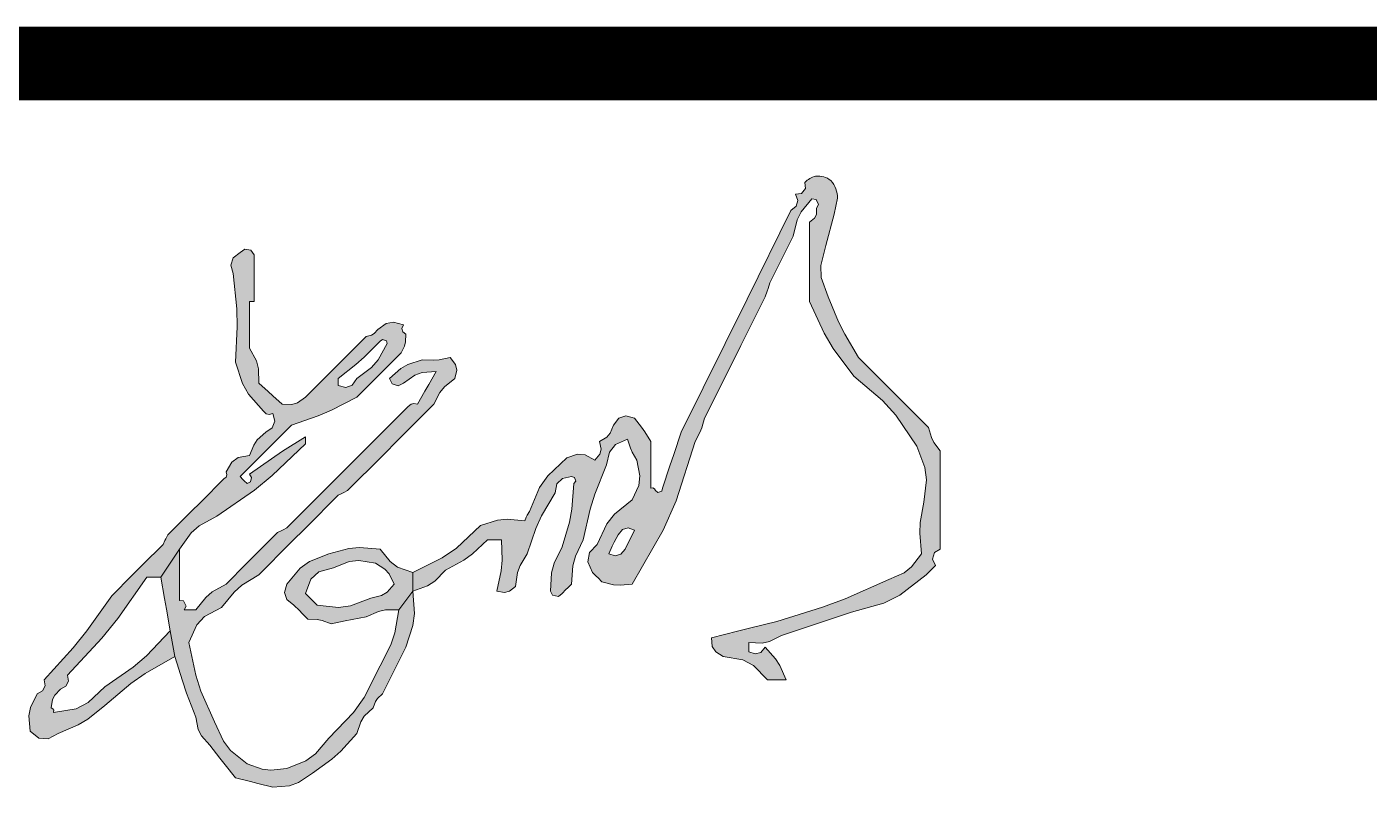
# Model space of a CAD drawing. Extents: x -149393 to 1177518, y -366685 to 296590.
# Drawn here: x 1131646 to 1134117, y 219433 to 220832 of the extents above; entities that cross this region are included whole.
import ezdxf

# ---------------------------------------------------------------- set-up
doc = ezdxf.new("R2010")
doc.units = 0
doc.header["$LTSCALE"] = 1000
doc.header["$MEASUREMENT"] = 0
doc.layers.get('0').update_dxf_attribs({"linetype": 'CONTINUOUS'})
doc.layers.add('000000000框', color=7, linetype='CONTINUOUS', lineweight=18)
doc.layers.add('PUB_TITLE', color=253, linetype='CONTINUOUS')

# ---------------------------------------------------------------- blocks, each defined once
blk = doc.blocks.new('sdfg567')
at = {"layer": '000000000框', "ltscale": 5}
h = blk.add_hatch(color=256, dxfattribs=at)
h.paths.add_polyline_path([(692082.52, -46181.12), (692082.9, -46179.17), (692084.07, -46178), (692086.02, -46177.61), (692086.63, -46177.77), (692086.91, -46178.62), (692086.52, -46179.12), (692086.08, -46184.59), (692085.57, -46187.35), (692084.02, -46192.62), (692082.3, -46196.16), (692081.76, -46198.2), (692081.52, -46202.12), (692081.97, -46203.03), (692083.24, -46203.29), (692084.02, -46202.62), (692084.82, -46201.82), (692085.22, -46201.42), (692086.02, -46200.62), (692086.32, -46196.7), (692086.85, -46194.68), (692088.52, -46191.12), (692090.02, -46184.58), (692091.04, -46181.34), (692093.52, -46175.11), (692094.13, -46172.34), (692095.42, -46170.76), (692098.02, -46169.61), (692098.63, -46171.49), (692099.04, -46172.41), (692100.02, -46174.11), (692100.65, -46177.48), (692100.41, -46179.49), (692099.02, -46182.62), (692095.25, -46185.65), (692093.59, -46187.74), (692091.52, -46192.12), (692089.85, -46193.89), (692089.51, -46195.9), (692090.52, -46198.12), (692091.32, -46198.92), (692091.72, -46199.32), (692092.52, -46200.12), (692095.04, -46200.79), (692096.43, -46200.89), (692099.02, -46200.62), (692105.67, -46189.05), (692108.43, -46182.81), (692112.52, -46170.11), (692113.5, -46168.19), (692113.91, -46167.18), (692114.52, -46165.11), (692119.72, -46154.71), (692122.33, -46149.51), (692127.53, -46139.1), (692127.93, -46137.9), (692128.13, -46137.3), (692128.53, -46136.1), (692130.53, -46132.1), (692131.53, -46130.1), (692133.53, -46126.1), (692134.38, -46122.62), (692135.26, -46120.86), (692137.53, -46118.1), (692138.41, -46118.28), (692138.91, -46119.29), (692138.53, -46120.1), (692138.49, -46121.44), (692138.08, -46122.26), (692137.03, -46123.1), (692137.03, -46129.9), (692137.03, -46133.3), (692137.03, -46140.11), (692140.14, -46146.87), (692142.09, -46150.14), (692146.53, -46156.11), (692152.69, -46161.33), (692155.49, -46164.44), (692160.04, -46171.11), (692161.76, -46175.63), (692162.09, -46178.31), (692161.54, -46183.12), (692160.74, -46187.45), (692160.64, -46189.73), (692161.04, -46194.12), (692158.88, -46196.96), (692157.3, -46198.2), (692154.03, -46199.62), (692144.65, -46203.77), (692139.82, -46205.58), (692130.03, -46208.62), (692124.42, -46209.99), (692121.62, -46210.69), (692116.02, -46212.12), (692116.19, -46214), (692116.91, -46215.15), (692118.52, -46216.12), (692122.75, -46216.88), (692125.01, -46218.07), (692128.03, -46221.13), (692129.63, -46221.13), (692130.43, -46221.13), (692132.03, -46221.13), (692130.67, -46218.09), (692129.73, -46216.62), (692127.53, -46214.12), (692126.61, -46215.26), (692125.4, -46215.61), (692124.03, -46215.12), (692124.03, -46214.32), (692124.03, -46213.92), (692124.03, -46213.12), (692126.89, -46213.26), (692128.47, -46212.92), (692131.03, -46211.62), (692137.05, -46209.68), (692140.05, -46208.68), (692146.03, -46206.62), (692152.93, -46204.71), (692156.37, -46202.99), (692162.04, -46198.62), (692162.84, -46197.82), (692163.24, -46197.42), (692164.04, -46196.62), (692163.36, -46195.33), (692163.78, -46193.85), (692165.04, -46193.12), (692165.04, -46184.72), (692165.04, -46180.52), (692165.04, -46172.11), (692163.69, -46170.32), (692163.16, -46169.26), (692162.54, -46167.11), (692156.53, -46161.11), (692153.53, -46158.11), (692147.53, -46152.11), (692144.56, -46147.11), (692143.25, -46144.48), (692141.03, -46139.1), (692139.54, -46134.96), (692139.43, -46132.37), (692140.53, -46128.1), (692142.33, -46121.39), (692143.03, -46117.97, 0.178195), (692141.6, -46114.19, 0.204564), (692138.32, -46113.26, 0.155974), (692136.03, -46114.6), (692136.18, -46115.87), (692135.3, -46116.97), (692134.03, -46117.1), (692134.51, -46118.47), (692134.16, -46119.69), (692133.03, -46120.6), (692123.64, -46139.61), (692118.94, -46149.11), (692109.52, -46168.11), (692107.92, -46172.91), (692107.12, -46175.31), (692105.52, -46180.12), (692105.37, -46180.73), (692104.51, -46181.01), (692104.02, -46180.62), (692103.8, -46180.22), (692103.46, -46180.05), (692103.02, -46180.12), (692103.02, -46176.11), (692103.02, -46174.11), (692103.02, -46170.11), (692101.74, -46168.03), (692101.04, -46167.03), (692099.52, -46165.11), (692097.69, -46164.59), (692096.17, -46165.1), (692095.02, -46166.61), (692094.33, -46168.32), (692093.6, -46169.17), (692092.02, -46170.11), (692092.34, -46171.73), (692092.06, -46172.83), (692091.02, -46174.11), (692088.92, -46172.94), (692087.28, -46172.8), (692085.02, -46173.61), (692080.93, -46177.45), (692079.19, -46179.95), (692077.01, -46185.12), (692076.5, -46185.85), (692076.29, -46186.27), (692076.01, -46187.12), (692072.21, -46186.71), (692070.14, -46186.93), (692066.51, -46188.12), (692061.36, -46192.93), (692058.33, -46195.02), (692052.01, -46198.12), (692052.01, -46202.12), (692055.16, -46201.04), (692056.72, -46200.04), (692059.01, -46197.62), (692062.93, -46195.52), (692064.79, -46194.18), (692068.01, -46191.12), (692069.21, -46191.12), (692069.81, -46191.12), (692071.01, -46191.12), (692071.15, -46195.54), (692070.94, -46197.8), (692070.01, -46202.12), (692071.63, -46202.44), (692072.73, -46202.16), (692074.01, -46201.12), (692074.46, -46198.18), (692074.99, -46196.68), (692076.51, -46194.12), (692078.36, -46188.7), (692079.59, -46186.04)])
h.paths.add_polyline_path([(692095.15, -46191.68), (692096.02, -46190.12), (692096.92, -46188.97), (692098.15, -46188.62), (692099.52, -46189.12), (692098.72, -46190.72), (692098.32, -46191.52), (692097.52, -46193.12), (692096.61, -46194.25), (692095.39, -46194.6), (692094.02, -46194.12), (692094.75, -46192.49)], flags=16)
h = blk.add_hatch(color=256, dxfattribs=at)
h.paths.add_polyline_path([(692018.5, -46152.83), (692017, -46150.11), (692017, -46146.11), (692017, -46144.11), (692017, -46140.11), (692017.4, -46140.11), (692017.6, -46140.11), (692018, -46140.11), (692018, -46136.1), (692018, -46134.1), (692018, -46130.1), (692017.29, -46129.12), (692015.99, -46128.9), (692015, -46129.6), (692013.49, -46130.76), (692012.98, -46132.28), (692013.5, -46134.1), (692014.28, -46141.67), (692014.38, -46145.51), (692014, -46153.11), (692015.54, -46157.7), (692016.83, -46159.96), (692020, -46163.61), (692020.62, -46164.16), (692021.2, -46164.3), (692022, -46164.11), (692022.42, -46165.77), (692021.9, -46167.14), (692020.5, -46168.11), (692018.69, -46169.75), (692017.91, -46170.85), (692017, -46173.11), (692014.59, -46173.53), (692013.21, -46174.49), (692012, -46176.61), (692012.17, -46177.22), (692012, -46177.73), (692011.5, -46178.11), (692006.7, -46182.92), (692004.3, -46185.32), (691999.49, -46190.12), (691999.09, -46190.92), (691998.89, -46191.32), (691998.49, -46192.12), (691994.09, -46196.52), (691991.89, -46198.72), (691987.49, -46203.12), (691982.14, -46210.67), (691979.22, -46214.29), (691972.99, -46221.13), (691973.22, -46222.45), (691972.68, -46223.52), (691971.49, -46224.13), (691970.05, -46227.05), (691969.71, -46228.88), (691969.99, -46232.13), (691971.88, -46233.62), (691973.87, -46233.78), (691975.99, -46232.63), (691980.27, -46230.78), (691982.35, -46229.54), (691985.99, -46226.63), (691991.6, -46221.91), (691994.65, -46219.78), (692000.99, -46216.12), (691999.99, -46210.62), (691994.93, -46215.99), (691992.07, -46218.44), (691985.99, -46222.63), (691982.44, -46226.03), (691979.84, -46227.33), (691974.99, -46228.13), (691975.05, -46227.68), (691974.88, -46227.34), (691974.49, -46227.13), (691974.83, -46225.37), (691975.29, -46224.45), (691976.49, -46223.13), (691977.68, -46222.52), (691978.22, -46221.45), (691977.99, -46220.13), (691985.39, -46212.25), (691988.83, -46208), (691994.99, -46199.12), (691996.19, -46199.12), (691996.79, -46199.12), (691997.99, -46199.12), (692001.99, -46193.12), (692004.49, -46189.67), (692006.25, -46188.13), (692010, -46186.12), (692018.05, -46180.51), (692021.89, -46177.37), (692029, -46170.61), (692029, -46170.01), (692029, -46169.71), (692029, -46169.11), (692024.1, -46172.16), (692021.7, -46173.77), (692017, -46177.11), (692017.43, -46177.82), (692017.21, -46178.7), (692016.5, -46179.12), (692015.9, -46178.51), (692015.6, -46178.21), (692015, -46177.61), (692019.4, -46173.21), (692021.6, -46171.01), (692026, -46166.61), (692031.76, -46164.62), (692034.59, -46163.41), (692040, -46160.61), (692043.81, -46156.81), (692045.71, -46154.91), (692049.51, -46151.11), (692050.25, -46149.64), (692050.47, -46148.76), (692050.51, -46147.11), (692049.87, -46146.58), (692049.69, -46145.87), (692050.01, -46145.11), (692047.86, -46144.5), (692046.31, -46144.78), (692044.51, -46146.11), (692043.73, -46146.98), (692043.14, -46147.33), (692042.01, -46147.61), (692036.8, -46152.81), (692034.2, -46155.41), (692029, -46160.61), (692027.29, -46161.81), (692026.09, -46162.17), (692024, -46162.11), (692022.01, -46160.3), (692021.01, -46159.4), (692019, -46157.61), (692018.94, -46154.5)])
h.paths.add_polyline_path([(692036, -46156.61), (692039.79, -46153.63), (692041.61, -46152.02), (692045.01, -46148.61), (692045.5, -46148.21), (692046.35, -46148.49), (692046.51, -46149.11), (692044.59, -46152.59), (692043.18, -46154.22), (692040, -46156.61), (692039.03, -46158.01), (692037.66, -46158.53), (692036, -46158.11), (692036, -46157.51), (692036, -46157.21)], flags=16)
blk.add_hatch(color=256, dxfattribs=at).paths.add_polyline_path([(692005.71, -46209.4), (692007.4, -46207.59), (692011, -46205.62), (692013.7, -46202.34), (692015.39, -46200.86), (692019, -46198.62), (692025.8, -46191.82), (692029.2, -46188.42), (692036, -46181.62), (692036.8, -46181.22), (692037.2, -46181.02), (692038, -46180.62), (692045.41, -46173.21), (692049.11, -46169.51), (692056.51, -46162.11), (692057.81, -46159.58), (692058.79, -46158.39), (692061.01, -46156.61), (692061.41, -46154.81), (692061.13, -46153.57), (692060.01, -46152.11), (692057.64, -46152.56), (692056.42, -46152.66), (692054.01, -46152.61), (692050.94, -46153.59), (692049.41, -46154.46), (692047.01, -46156.61), (692047.56, -46157.74), (692048.88, -46158.18), (692050.01, -46157.61), (692052.44, -46155.9), (692054.04, -46155.32), (692057.01, -46155.11), (692055.41, -46157.91), (692054.61, -46159.31), (692053.01, -46162.11), (692052.21, -46161.92), (692051.63, -46162.07), (692051.01, -46162.61), (692040.6, -46173.01), (692035.4, -46178.21), (692025, -46188.62), (692024.2, -46189.02), (692023.8, -46189.22), (692023, -46189.62), (692018.6, -46194.02), (692016.4, -46196.22), (692012, -46200.62), (692009.04, -46202.31), (692007.65, -46203.49), (692005.5, -46206.12), (692004.5, -46206.12), (692004, -46206.12), (692003, -46206.12), (692003.45, -46205.35), (692002.88, -46204.22), (692001.99, -46204.12), (692001.99, -46199.72), (692001.99, -46197.52), (692001.99, -46193.12), (691997.99, -46199.12), (691998.83, -46203.72), (691999.23, -46206.02), (691999.99, -46210.62), (692000.99, -46216.12), (692002.63, -46221.38), (692003.53, -46223.99), (692005.5, -46229.13), (692006.01, -46231.76), (692006.7, -46233.14), (692008.5, -46235.13), (692010.67, -46237.95), (692011.77, -46239.35), (692014, -46242.13), (692017.2, -46242.93), (692018.8, -46243.33), (692022, -46244.13), (692025.59, -46243.82), (692027.51, -46243.15), (692030.5, -46241.13), (692034.64, -46238.15), (692036.59, -46236.42), (692040, -46232.63), (692040.84, -46230.16), (692041.62, -46228.93), (692043.51, -46227.13), (692044.02, -46225.78), (692044.46, -46225.12), (692045.51, -46224.13), (692047.51, -46220.13), (692048.51, -46218.13), (692050.51, -46214.12), (692052.03, -46209.53), (692052.35, -46206.95), (692052.01, -46202.12), (692049.01, -46206.12), (692048.14, -46211.11), (692047.31, -46213.62), (692045.01, -46218.13), (692041.57, -46224.91), (692039.27, -46228.14), (692034, -46233.63), (692031.13, -46237.01), (692029.12, -46238.47), (692025, -46240.13), (692021.6, -46240.5), (692019.72, -46240.28), (692016.5, -46239.13), (692012.96, -46236.25), (692011.42, -46234.27), (692009.5, -46230.13), (692006.61, -46223.59), (692005.49, -46220.12), (692004, -46213.12)])
h = blk.add_hatch(color=256, dxfattribs=at)
h.paths.add_polyline_path([(692025, -46200.62), (692024.48, -46202.45), (692024.99, -46203.97), (692026.5, -46205.12), (692027.7, -46206.32), (692028.3, -46206.92), (692029.5, -46208.12), (692031.54, -46208.22), (692032.59, -46208.42), (692034.5, -46209.12), (692037.5, -46208.52), (692039, -46208.22), (692042.01, -46207.62), (692044.63, -46206.49), (692046.14, -46206.16), (692049.01, -46206.12), (692052.01, -46202.12), (692052.01, -46198.12), (692048.76, -46196.99), (692047.13, -46195.83), (692045.01, -46193.12), (692040.6, -46192.78), (692038.28, -46192.99), (692034, -46194.12), (692029.89, -46195.78), (692027.88, -46197.24)])
h.paths.add_polyline_path([(692030.19, -46199.59), (692031.88, -46198.04), (692035, -46197.12), (692038.39, -46195.82), (692040.42, -46195.6), (692044.01, -46196.12), (692046.01, -46197.46), (692046.91, -46198.47), (692048.01, -46200.62), (692046.48, -46202.39), (692045.28, -46203.11), (692043.01, -46203.62), (692038.68, -46205.29), (692036.12, -46205.62), (692031.5, -46205.12), (692030.5, -46204.12), (692030, -46203.62), (692029, -46202.62)], flags=16)
for p, q in [((692136.03, -46114.6), (692136.18, -46115.87)), ((692135.3, -46116.97), (692134.03, -46117.1)), ((692134.03, -46117.1), (692134.51, -46118.47)), ((692136.18, -46115.87), (692135.3, -46116.97)), ((692142.33, -46121.39), (692143.03, -46117.97)), ((692133.03, -46120.6), (692123.64, -46139.61)), ((692134.16, -46119.69), (692133.03, -46120.6)), ((692134.51, -46118.47), (692134.16, -46119.69)), ((692134.38, -46122.62), (692135.26, -46120.86)), ((692135.26, -46120.86), (692137.53, -46118.1)), ((692137.53, -46118.1), (692138.41, -46118.28)), ((692138.41, -46118.28), (692138.91, -46119.29)), ((692138.53, -46120.1), (692138.49, -46121.44)), ((692138.91, -46119.29), (692138.53, -46120.1)), ((692133.53, -46126.1), (692134.38, -46122.62)), ((692138.08, -46122.26), (692137.03, -46123.1)), ((692137.03, -46123.1), (692137.03, -46129.9)), ((692138.49, -46121.44), (692138.08, -46122.26)), ((692140.53, -46128.1), (692142.33, -46121.39)), ((692131.53, -46130.1), (692133.53, -46126.1)), ((692015.99, -46128.9), (692015, -46129.6)), ((692017.29, -46129.12), (692015.99, -46128.9)), ((692018, -46130.1), (692017.29, -46129.12)), ((692139.43, -46132.37), (692140.53, -46128.1)), ((692013.49, -46130.76), (692012.98, -46132.28)), ((692012.98, -46132.28), (692013.5, -46134.1)), ((692015, -46129.6), (692013.49, -46130.76)), ((692018, -46134.1), (692018, -46130.1)), ((692128.53, -46136.1), (692130.53, -46132.1)), ((692130.53, -46132.1), (692131.53, -46130.1)), ((692137.03, -46129.9), (692137.03, -46133.3)), ((692139.54, -46134.96), (692139.43, -46132.37)), ((692013.5, -46134.1), (692014.28, -46141.67)), ((692018, -46136.1), (692018, -46134.1)), ((692137.03, -46133.3), (692137.03, -46140.11)), ((692141.03, -46139.1), (692139.54, -46134.96)), ((692018, -46140.11), (692018, -46136.1)), ((692127.53, -46139.1), (692127.93, -46137.9)), ((692127.93, -46137.9), (692128.13, -46137.3)), ((692128.13, -46137.3), (692128.53, -46136.1)), ((692017, -46144.11), (692017, -46140.11)), ((692017, -46140.11), (692017.4, -46140.11)), ((692017.4, -46140.11), (692017.6, -46140.11)), ((692017.6, -46140.11), (692018, -46140.11)), ((692123.64, -46139.61), (692118.94, -46149.11)), ((692122.33, -46149.51), (692127.53, -46139.1)), ((692137.03, -46140.11), (692140.14, -46146.87)), ((692143.25, -46144.48), (692141.03, -46139.1)), ((692014.28, -46141.67), (692014.38, -46145.51)), ((692014.38, -46145.51), (692014, -46153.11)), ((692017, -46146.11), (692017, -46144.11)), ((692017, -46150.11), (692017, -46146.11)), ((692044.51, -46146.11), (692043.73, -46146.98)), ((692046.31, -46144.78), (692044.51, -46146.11)), ((692047.86, -46144.5), (692046.31, -46144.78)), ((692050.01, -46145.11), (692047.86, -46144.5)), ((692049.69, -46145.87), (692050.01, -46145.11)), ((692049.87, -46146.58), (692049.69, -46145.87)), ((692050.51, -46147.11), (692049.87, -46146.58)), ((692144.56, -46147.11), (692143.25, -46144.48)), ((692042.01, -46147.61), (692036.8, -46152.81)), ((692045.01, -46148.61), (692041.61, -46152.02)), ((692043.14, -46147.33), (692042.01, -46147.61)), ((692043.73, -46146.98), (692043.14, -46147.33)), ((692044.59, -46152.59), (692046.51, -46149.11)), ((692045.5, -46148.21), (692045.01, -46148.61)), ((692046.35, -46148.49), (692045.5, -46148.21)), ((692046.51, -46149.11), (692046.35, -46148.49)), ((692049.51, -46151.11), (692050.25, -46149.64)), ((692050.25, -46149.64), (692050.47, -46148.76)), ((692050.47, -46148.76), (692050.51, -46147.11)), ((692118.94, -46149.11), (692109.52, -46168.11)), ((692119.72, -46154.71), (692122.33, -46149.51)), ((692140.14, -46146.87), (692142.09, -46150.14)), ((692147.53, -46152.11), (692144.56, -46147.11)), ((692018.5, -46152.83), (692017, -46150.11)), ((692041.61, -46152.02), (692039.79, -46153.63)), ((692043.18, -46154.22), (692044.59, -46152.59)), ((692045.71, -46154.91), (692049.51, -46151.11)), ((692057.64, -46152.56), (692056.42, -46152.66)), ((692060.01, -46152.11), (692057.64, -46152.56)), ((692061.13, -46153.57), (692060.01, -46152.11)), ((692142.09, -46150.14), (692146.53, -46156.11)), ((692153.53, -46158.11), (692147.53, -46152.11)), ((692014, -46153.11), (692015.54, -46157.7)), ((692018.94, -46154.5), (692018.5, -46152.83)), ((692019, -46157.61), (692018.94, -46154.5)), ((692034.2, -46155.41), (692029, -46160.61)), ((692036.8, -46152.81), (692034.2, -46155.41)), ((692039.79, -46153.63), (692036, -46156.61)), ((692040, -46156.61), (692043.18, -46154.22)), ((692043.81, -46156.81), (692045.71, -46154.91)), ((692049.41, -46154.46), (692047.01, -46156.61)), ((692050.94, -46153.59), (692049.41, -46154.46)), ((692054.01, -46152.61), (692050.94, -46153.59)), ((692052.44, -46155.9), (692054.04, -46155.32)), ((692056.42, -46152.66), (692054.01, -46152.61)), ((692054.04, -46155.32), (692057.01, -46155.11)), ((692057.01, -46155.11), (692055.41, -46157.91)), ((692061.01, -46156.61), (692061.41, -46154.81)), ((692061.41, -46154.81), (692061.13, -46153.57)), ((692114.52, -46165.11), (692119.72, -46154.71)), ((692015.54, -46157.7), (692016.83, -46159.96)), ((692021.01, -46159.4), (692019, -46157.61)), ((692036, -46156.61), (692036, -46157.21)), ((692036, -46157.21), (692036, -46157.51)), ((692036, -46157.51), (692036, -46158.11)), ((692036, -46158.11), (692037.66, -46158.53)), ((692037.66, -46158.53), (692039.03, -46158.01)), ((692039.03, -46158.01), (692040, -46156.61)), ((692040, -46160.61), (692043.81, -46156.81)), ((692047.01, -46156.61), (692047.56, -46157.74)), ((692047.56, -46157.74), (692048.88, -46158.18)), ((692048.88, -46158.18), (692050.01, -46157.61)), ((692050.01, -46157.61), (692052.44, -46155.9)), ((692055.41, -46157.91), (692054.61, -46159.31)), ((692058.79, -46158.39), (692061.01, -46156.61)), ((692146.53, -46156.11), (692152.69, -46161.33)), ((692156.53, -46161.11), (692153.53, -46158.11)), ((692016.83, -46159.96), (692020, -46163.61)), ((692022.01, -46160.3), (692021.01, -46159.4)), ((692024, -46162.11), (692022.01, -46160.3)), ((692029, -46160.61), (692027.29, -46161.81)), ((692034.59, -46163.41), (692040, -46160.61)), ((692054.61, -46159.31), (692053.01, -46162.11)), ((692056.51, -46162.11), (692057.81, -46159.58)), ((692057.81, -46159.58), (692058.79, -46158.39)), ((692162.54, -46167.11), (692156.53, -46161.11)), ((692020, -46163.61), (692020.62, -46164.16)), ((692026.09, -46162.17), (692024, -46162.11)), ((692027.29, -46161.81), (692026.09, -46162.17)), ((692031.76, -46164.62), (692034.59, -46163.41)), ((692051.01, -46162.61), (692040.6, -46173.01)), ((692049.11, -46169.51), (692056.51, -46162.11)), ((692051.63, -46162.07), (692051.01, -46162.61)), ((692052.21, -46161.92), (692051.63, -46162.07)), ((692053.01, -46162.11), (692052.21, -46161.92)), ((692152.69, -46161.33), (692155.49, -46164.44)), ((692020.62, -46164.16), (692021.2, -46164.3)), ((692021.2, -46164.3), (692022, -46164.11)), ((692021.6, -46171.01), (692026, -46166.61)), ((692022.42, -46165.77), (692021.9, -46167.14)), ((692022, -46164.11), (692022.42, -46165.77)), ((692026, -46166.61), (692031.76, -46164.62)), ((692095.02, -46166.61), (692094.33, -46168.32)), ((692096.17, -46165.1), (692095.02, -46166.61)), ((692097.69, -46164.59), (692096.17, -46165.1)), ((692099.52, -46165.11), (692097.69, -46164.59)), ((692101.04, -46167.03), (692099.52, -46165.11)), ((692113.91, -46167.18), (692114.52, -46165.11)), ((692155.49, -46164.44), (692160.04, -46171.11)), ((692018.69, -46169.75), (692017.91, -46170.85)), ((692020.5, -46168.11), (692018.69, -46169.75)), ((692021.9, -46167.14), (692020.5, -46168.11)), ((692029, -46169.11), (692024.1, -46172.16)), ((692029, -46169.71), (692029, -46169.11)), ((692029, -46170.01), (692029, -46169.71)), ((692045.41, -46173.21), (692049.11, -46169.51)), ((692093.6, -46169.17), (692092.02, -46170.11)), ((692094.33, -46168.32), (692093.6, -46169.17)), ((692095.42, -46170.76), (692098.02, -46169.61)), ((692098.02, -46169.61), (692098.63, -46171.49)), ((692101.74, -46168.03), (692101.04, -46167.03)), ((692103.02, -46170.11), (692101.74, -46168.03)), ((692109.52, -46168.11), (692107.92, -46172.91)), ((692112.52, -46170.11), (692113.5, -46168.19)), ((692113.5, -46168.19), (692113.91, -46167.18)), ((692163.16, -46169.26), (692162.54, -46167.11)), ((692163.69, -46170.32), (692163.16, -46169.26)), ((692017.91, -46170.85), (692017, -46173.11)), ((692019.4, -46173.21), (692021.6, -46171.01)), ((692024.1, -46172.16), (692021.7, -46173.77)), ((692021.89, -46177.37), (692029, -46170.61)), ((692029, -46170.61), (692029, -46170.01)), ((692092.02, -46170.11), (692092.34, -46171.73)), ((692092.34, -46171.73), (692092.06, -46172.83)), ((692093.52, -46175.11), (692094.13, -46172.34)), ((692094.13, -46172.34), (692095.42, -46170.76)), ((692098.63, -46171.49), (692099.04, -46172.41)), ((692099.04, -46172.41), (692100.02, -46174.11)), ((692103.02, -46174.11), (692103.02, -46170.11)), ((692108.43, -46182.81), (692112.52, -46170.11)), ((692160.04, -46171.11), (692161.76, -46175.63)), ((692165.04, -46172.11), (692163.69, -46170.32)), ((692165.04, -46180.52), (692165.04, -46172.11)), ((692013.21, -46174.49), (692012, -46176.61)), ((692014.59, -46173.53), (692013.21, -46174.49)), ((692017, -46173.11), (692014.59, -46173.53)), ((692015, -46177.61), (692019.4, -46173.21)), ((692021.7, -46173.77), (692017, -46177.11)), ((692040.6, -46173.01), (692035.4, -46178.21)), ((692038, -46180.62), (692045.41, -46173.21)), ((692085.02, -46173.61), (692080.93, -46177.45)), ((692087.28, -46172.8), (692085.02, -46173.61)), ((692088.92, -46172.94), (692087.28, -46172.8)), ((692091.02, -46174.11), (692088.92, -46172.94)), ((692092.06, -46172.83), (692091.02, -46174.11)), ((692091.04, -46181.34), (692093.52, -46175.11)), ((692100.02, -46174.11), (692100.65, -46177.48)), ((692103.02, -46176.11), (692103.02, -46174.11)), ((692107.12, -46175.31), (692105.52, -46180.12)), ((692107.92, -46172.91), (692107.12, -46175.31)), ((692011.5, -46178.11), (692006.7, -46182.92)), ((692012, -46177.73), (692011.5, -46178.11)), ((692012, -46176.61), (692012.17, -46177.22)), ((692012.17, -46177.22), (692012, -46177.73)), ((692015.6, -46178.21), (692015, -46177.61)), ((692015.9, -46178.51), (692015.6, -46178.21)), ((692017, -46177.11), (692017.43, -46177.82)), ((692017.43, -46177.82), (692017.21, -46178.7)), ((692018.05, -46180.51), (692021.89, -46177.37)), ((692035.4, -46178.21), (692025, -46188.62)), ((692080.93, -46177.45), (692079.19, -46179.95)), ((692082.9, -46179.17), (692084.07, -46178)), ((692084.07, -46178), (692086.02, -46177.61)), ((692086.02, -46177.61), (692086.63, -46177.77)), ((692086.63, -46177.77), (692086.91, -46178.62)), ((692100.65, -46177.48), (692100.41, -46179.49)), ((692103.02, -46180.12), (692103.02, -46176.11)), ((692162.09, -46178.31), (692161.54, -46183.12)), ((692161.76, -46175.63), (692162.09, -46178.31)), ((692010, -46186.12), (692018.05, -46180.51)), ((692016.5, -46179.12), (692015.9, -46178.51)), ((692017.21, -46178.7), (692016.5, -46179.12)), ((692036, -46181.62), (692036.8, -46181.22)), ((692036.8, -46181.22), (692037.2, -46181.02)), ((692037.2, -46181.02), (692038, -46180.62)), ((692079.19, -46179.95), (692077.01, -46185.12)), ((692079.59, -46186.04), (692082.52, -46181.12)), ((692082.52, -46181.12), (692082.9, -46179.17)), ((692086.52, -46179.12), (692086.08, -46184.59)), ((692086.91, -46178.62), (692086.52, -46179.12)), ((692090.02, -46184.58), (692091.04, -46181.34)), ((692100.41, -46179.49), (692099.02, -46182.62)), ((692103.46, -46180.05), (692103.02, -46180.12)), ((692103.8, -46180.22), (692103.46, -46180.05)), ((692104.02, -46180.62), (692103.8, -46180.22)), ((692104.51, -46181.01), (692104.02, -46180.62)), ((692105.37, -46180.73), (692104.51, -46181.01)), ((692105.52, -46180.12), (692105.37, -46180.73)), ((692165.04, -46184.72), (692165.04, -46180.52)), ((692006.7, -46182.92), (692004.3, -46185.32)), ((692029.2, -46188.42), (692036, -46181.62)), ((692099.02, -46182.62), (692095.25, -46185.65)), ((692105.67, -46189.05), (692108.43, -46182.81)), ((692161.54, -46183.12), (692160.74, -46187.45)), ((692004.3, -46185.32), (691999.49, -46190.12)), ((692006.25, -46188.13), (692010, -46186.12)), ((692070.14, -46186.93), (692066.51, -46188.12)), ((692072.21, -46186.71), (692070.14, -46186.93)), ((692076.01, -46187.12), (692072.21, -46186.71)), ((692076.29, -46186.27), (692076.01, -46187.12)), ((692076.5, -46185.85), (692076.29, -46186.27)), ((692077.01, -46185.12), (692076.5, -46185.85)), ((692078.36, -46188.7), (692079.59, -46186.04)), ((692086.08, -46184.59), (692085.57, -46187.35)), ((692088.52, -46191.12), (692090.02, -46184.58)), ((692095.25, -46185.65), (692093.59, -46187.74)), ((692165.04, -46193.12), (692165.04, -46184.72)), ((692001.99, -46193.12), (692004.49, -46189.67)), ((692004.49, -46189.67), (692006.25, -46188.13)), ((692023, -46189.62), (692018.6, -46194.02)), ((692023.8, -46189.22), (692023, -46189.62)), ((692024.2, -46189.02), (692023.8, -46189.22)), ((692025, -46188.62), (692024.2, -46189.02)), ((692025.8, -46191.82), (692029.2, -46188.42)), ((692066.51, -46188.12), (692061.36, -46192.93)), ((692076.51, -46194.12), (692078.36, -46188.7)), ((692085.57, -46187.35), (692084.02, -46192.62)), ((692093.59, -46187.74), (692091.52, -46192.12)), ((692096.92, -46188.97), (692096.02, -46190.12)), ((692098.15, -46188.62), (692096.92, -46188.97)), ((692099.52, -46189.12), (692098.15, -46188.62)), ((692098.72, -46190.72), (692099.52, -46189.12)), ((692099.02, -46200.62), (692105.67, -46189.05)), ((692160.74, -46187.45), (692160.64, -46189.73)), ((692160.64, -46189.73), (692161.04, -46194.12)), ((691998.49, -46192.12), (691994.09, -46196.52)), ((691998.89, -46191.32), (691998.49, -46192.12)), ((691999.09, -46190.92), (691998.89, -46191.32)), ((691999.49, -46190.12), (691999.09, -46190.92)), ((692019, -46198.62), (692025.8, -46191.82)), ((692040.6, -46192.78), (692038.28, -46192.99)), ((692045.01, -46193.12), (692040.6, -46192.78)), ((692064.79, -46194.18), (692068.01, -46191.12)), ((692068.01, -46191.12), (692069.21, -46191.12)), ((692069.21, -46191.12), (692069.81, -46191.12)), ((692069.81, -46191.12), (692071.01, -46191.12)), ((692071.01, -46191.12), (692071.15, -46195.54)), ((692084.02, -46192.62), (692082.3, -46196.16)), ((692086.85, -46194.68), (692088.52, -46191.12)), ((692091.52, -46192.12), (692089.85, -46193.89)), ((692094.75, -46192.49), (692094.02, -46194.12)), ((692095.15, -46191.68), (692094.75, -46192.49)), ((692096.02, -46190.12), (692095.15, -46191.68)), ((692097.52, -46193.12), (692098.32, -46191.52)), ((692098.32, -46191.52), (692098.72, -46190.72)), ((692001.99, -46197.52), (692001.99, -46193.12)), ((692018.6, -46194.02), (692016.4, -46196.22)), ((692034, -46194.12), (692029.89, -46195.78)), ((692038.28, -46192.99), (692034, -46194.12)), ((692040.42, -46195.6), (692038.39, -46195.82)), ((692044.01, -46196.12), (692040.42, -46195.6)), ((692047.13, -46195.83), (692045.01, -46193.12)), ((692058.33, -46195.02), (692052.01, -46198.12)), ((692061.36, -46192.93), (692058.33, -46195.02)), ((692059.01, -46197.62), (692062.93, -46195.52)), ((692062.93, -46195.52), (692064.79, -46194.18)), ((692071.15, -46195.54), (692070.94, -46197.8)), ((692074.99, -46196.68), (692076.51, -46194.12)), ((692086.32, -46196.7), (692086.85, -46194.68)), ((692089.85, -46193.89), (692089.51, -46195.9)), ((692094.02, -46194.12), (692095.39, -46194.6)), ((692095.39, -46194.6), (692096.61, -46194.25)), ((692096.61, -46194.25), (692097.52, -46193.12)), ((692161.04, -46194.12), (692158.88, -46196.96)), ((692163.36, -46195.33), (692163.78, -46193.85)), ((692164.04, -46196.62), (692163.36, -46195.33)), ((692163.78, -46193.85), (692165.04, -46193.12)), ((691994.09, -46196.52), (691991.89, -46198.72)), ((692001.99, -46199.72), (692001.99, -46197.52)), ((692016.4, -46196.22), (692012, -46200.62)), ((692015.39, -46200.86), (692019, -46198.62)), ((692027.88, -46197.24), (692025, -46200.62)), ((692029.89, -46195.78), (692027.88, -46197.24)), ((692031.88, -46198.04), (692030.19, -46199.59)), ((692035, -46197.12), (692031.88, -46198.04)), ((692038.39, -46195.82), (692035, -46197.12)), ((692046.01, -46197.46), (692044.01, -46196.12)), ((692046.91, -46198.47), (692046.01, -46197.46)), ((692048.01, -46200.62), (692046.91, -46198.47)), ((692048.76, -46196.99), (692047.13, -46195.83)), ((692052.01, -46198.12), (692048.76, -46196.99)), ((692056.72, -46200.04), (692059.01, -46197.62)), ((692070.94, -46197.8), (692070.01, -46202.12)), ((692074.01, -46201.12), (692074.46, -46198.18)), ((692074.46, -46198.18), (692074.99, -46196.68)), ((692081.76, -46198.2), (692081.52, -46202.12)), ((692082.3, -46196.16), (692081.76, -46198.2)), ((692086.02, -46200.62), (692086.32, -46196.7)), ((692089.51, -46195.9), (692090.52, -46198.12)), ((692090.52, -46198.12), (692091.32, -46198.92)), ((692157.3, -46198.2), (692154.03, -46199.62)), ((692156.37, -46202.99), (692162.04, -46198.62)), ((692158.88, -46196.96), (692157.3, -46198.2)), ((692162.04, -46198.62), (692162.84, -46197.82)), ((692162.84, -46197.82), (692163.24, -46197.42)), ((692163.24, -46197.42), (692164.04, -46196.62)), ((691991.89, -46198.72), (691987.49, -46203.12)), ((691994.99, -46199.12), (691988.83, -46208)), ((691996.19, -46199.12), (691994.99, -46199.12)), ((691996.79, -46199.12), (691996.19, -46199.12)), ((691997.99, -46199.12), (691996.79, -46199.12)), ((691998.83, -46203.72), (691997.99, -46199.12)), ((692001.99, -46204.12), (692001.99, -46199.72)), ((692012, -46200.62), (692009.04, -46202.31)), ((692013.7, -46202.34), (692015.39, -46200.86)), ((692025, -46200.62), (692024.48, -46202.45)), ((692030.19, -46199.59), (692029, -46202.62)), ((692046.48, -46202.39), (692048.01, -46200.62)), ((692052.01, -46202.12), (692055.16, -46201.04)), ((692055.16, -46201.04), (692056.72, -46200.04)), ((692072.73, -46202.16), (692074.01, -46201.12)), ((692084.82, -46201.82), (692085.22, -46201.42)), ((692085.22, -46201.42), (692086.02, -46200.62)), ((692091.32, -46198.92), (692091.72, -46199.32)), ((692091.72, -46199.32), (692092.52, -46200.12)), ((692092.52, -46200.12), (692095.04, -46200.79)), ((692095.04, -46200.79), (692096.43, -46200.89)), ((692096.43, -46200.89), (692099.02, -46200.62)), ((692154.03, -46199.62), (692144.65, -46203.77)), ((691987.49, -46203.12), (691982.14, -46210.67)), ((691999.23, -46206.02), (691998.83, -46203.72)), ((692002.88, -46204.22), (692001.99, -46204.12)), ((692003.45, -46205.35), (692002.88, -46204.22)), ((692007.65, -46203.49), (692005.5, -46206.12)), ((692009.04, -46202.31), (692007.65, -46203.49)), ((692011, -46205.62), (692013.7, -46202.34)), ((692024.48, -46202.45), (692024.99, -46203.97)), ((692024.99, -46203.97), (692026.5, -46205.12)), ((692029, -46202.62), (692030, -46203.62)), ((692030, -46203.62), (692030.5, -46204.12)), ((692030.5, -46204.12), (692031.5, -46205.12)), ((692038.68, -46205.29), (692043.01, -46203.62)), ((692043.01, -46203.62), (692045.28, -46203.11)), ((692045.28, -46203.11), (692046.48, -46202.39)), ((692052.35, -46206.95), (692052.01, -46202.12)), ((692070.01, -46202.12), (692071.63, -46202.44)), ((692071.63, -46202.44), (692072.73, -46202.16)), ((692081.52, -46202.12), (692081.97, -46203.03)), ((692081.97, -46203.03), (692083.24, -46203.29)), ((692083.24, -46203.29), (692084.02, -46202.62)), ((692084.02, -46202.62), (692084.82, -46201.82)), ((692144.65, -46203.77), (692139.82, -46205.58)), ((692152.93, -46204.71), (692156.37, -46202.99)), ((691999.99, -46210.62), (691999.23, -46206.02)), ((692003, -46206.12), (692003.45, -46205.35)), ((692004, -46206.12), (692003, -46206.12)), ((692004.5, -46206.12), (692004, -46206.12)), ((692005.5, -46206.12), (692004.5, -46206.12)), ((692007.4, -46207.59), (692011, -46205.62)), ((692026.5, -46205.12), (692027.7, -46206.32)), ((692027.7, -46206.32), (692028.3, -46206.92)), ((692028.3, -46206.92), (692029.5, -46208.12)), ((692031.5, -46205.12), (692036.12, -46205.62)), ((692036.12, -46205.62), (692038.68, -46205.29)), ((692042.01, -46207.62), (692044.63, -46206.49)), ((692044.63, -46206.49), (692046.14, -46206.16)), ((692046.14, -46206.16), (692049.01, -46206.12)), ((692049.01, -46206.12), (692048.14, -46211.11)), ((692052.03, -46209.53), (692052.35, -46206.95)), ((692139.82, -46205.58), (692130.03, -46208.62)), ((692140.05, -46208.68), (692146.03, -46206.62)), ((692146.03, -46206.62), (692152.93, -46204.71)), ((691988.83, -46208), (691985.39, -46212.25)), ((692004, -46213.12), (692005.71, -46209.4)), ((692005.71, -46209.4), (692007.4, -46207.59)), ((692029.5, -46208.12), (692031.54, -46208.22)), ((692031.54, -46208.22), (692032.59, -46208.42)), ((692032.59, -46208.42), (692034.5, -46209.12)), ((692034.5, -46209.12), (692037.5, -46208.52)), ((692037.5, -46208.52), (692039, -46208.22)), ((692039, -46208.22), (692042.01, -46207.62)), ((692050.51, -46214.12), (692052.03, -46209.53)), ((692124.42, -46209.99), (692121.62, -46210.69)), ((692130.03, -46208.62), (692124.42, -46209.99)), ((692131.03, -46211.62), (692137.05, -46209.68)), ((692137.05, -46209.68), (692140.05, -46208.68)), ((691985.39, -46212.25), (691977.99, -46220.13)), ((691982.14, -46210.67), (691979.22, -46214.29)), ((691994.93, -46215.99), (691999.99, -46210.62)), ((692048.14, -46211.11), (692047.31, -46213.62)), ((692121.62, -46210.69), (692116.02, -46212.12)), ((692116.02, -46212.12), (692116.19, -46214)), ((692126.89, -46213.26), (692128.47, -46212.92)), ((692128.47, -46212.92), (692131.03, -46211.62)), ((691979.22, -46214.29), (691972.99, -46221.13)), ((692005.49, -46220.12), (692004, -46213.12)), ((692047.31, -46213.62), (692045.01, -46218.13)), ((692048.51, -46218.13), (692050.51, -46214.12)), ((692116.19, -46214), (692116.91, -46215.15)), ((692116.91, -46215.15), (692118.52, -46216.12)), ((692124.03, -46213.92), (692124.03, -46213.12)), ((692124.03, -46213.12), (692126.89, -46213.26)), ((692124.03, -46214.32), (692124.03, -46213.92)), ((692124.03, -46215.12), (692124.03, -46214.32)), ((692125.4, -46215.61), (692124.03, -46215.12)), ((692126.61, -46215.26), (692125.4, -46215.61)), ((692127.53, -46214.12), (692126.61, -46215.26)), ((692129.73, -46216.62), (692127.53, -46214.12)), ((691985.99, -46222.63), (691992.07, -46218.44)), ((691992.07, -46218.44), (691994.93, -46215.99)), ((691994.65, -46219.78), (692000.99, -46216.12)), ((692000.99, -46216.12), (692002.63, -46221.38)), ((692045.01, -46218.13), (692041.57, -46224.91)), ((692047.51, -46220.13), (692048.51, -46218.13)), ((692118.52, -46216.12), (692122.75, -46216.88)), ((692122.75, -46216.88), (692125.01, -46218.07)), ((692125.01, -46218.07), (692128.03, -46221.13)), ((692130.67, -46218.09), (692129.73, -46216.62)), ((692132.03, -46221.13), (692130.67, -46218.09)), ((691972.99, -46221.13), (691973.22, -46222.45)), ((691978.22, -46221.45), (691977.68, -46222.52)), ((691977.99, -46220.13), (691978.22, -46221.45)), ((691991.6, -46221.91), (691994.65, -46219.78)), ((692002.63, -46221.38), (692003.53, -46223.99)), ((692006.61, -46223.59), (692005.49, -46220.12)), ((692045.51, -46224.13), (692047.51, -46220.13)), ((692128.03, -46221.13), (692129.63, -46221.13)), ((692129.63, -46221.13), (692130.43, -46221.13)), ((692130.43, -46221.13), (692132.03, -46221.13)), ((691971.49, -46224.13), (691970.05, -46227.05)), ((691972.68, -46223.52), (691971.49, -46224.13)), ((691973.22, -46222.45), (691972.68, -46223.52)), ((691975.29, -46224.45), (691974.83, -46225.37)), ((691976.49, -46223.13), (691975.29, -46224.45)), ((691977.68, -46222.52), (691976.49, -46223.13)), ((691982.44, -46226.03), (691985.99, -46222.63)), ((691985.99, -46226.63), (691991.6, -46221.91)), ((692003.53, -46223.99), (692005.5, -46229.13)), ((692009.5, -46230.13), (692006.61, -46223.59)), ((692044.46, -46225.12), (692045.51, -46224.13)), ((691970.05, -46227.05), (691969.71, -46228.88)), ((691974.83, -46225.37), (691974.49, -46227.13)), ((691974.49, -46227.13), (691974.88, -46227.34)), ((691974.88, -46227.34), (691975.05, -46227.68)), ((691974.99, -46228.13), (691979.84, -46227.33)), ((691979.84, -46227.33), (691982.44, -46226.03)), ((691982.35, -46229.54), (691985.99, -46226.63)), ((692041.57, -46224.91), (692039.27, -46228.14)), ((692041.62, -46228.93), (692043.51, -46227.13)), ((692043.51, -46227.13), (692044.02, -46225.78)), ((692044.02, -46225.78), (692044.46, -46225.12)), ((691969.71, -46228.88), (691969.99, -46232.13)), ((691975.05, -46227.68), (691974.99, -46228.13)), ((691980.27, -46230.78), (691982.35, -46229.54)), ((692005.5, -46229.13), (692006.01, -46231.76)), ((692011.42, -46234.27), (692009.5, -46230.13)), ((692039.27, -46228.14), (692034, -46233.63)), ((692040, -46232.63), (692040.84, -46230.16)), ((692040.84, -46230.16), (692041.62, -46228.93)), ((691969.99, -46232.13), (691971.88, -46233.62)), ((691973.87, -46233.78), (691975.99, -46232.63)), ((691975.99, -46232.63), (691980.27, -46230.78)), ((692006.01, -46231.76), (692006.7, -46233.14)), ((692006.7, -46233.14), (692008.5, -46235.13)), ((692036.59, -46236.42), (692040, -46232.63)), ((691971.88, -46233.62), (691973.87, -46233.78)), ((692008.5, -46235.13), (692010.67, -46237.95)), ((692012.96, -46236.25), (692011.42, -46234.27)), ((692034, -46233.63), (692031.13, -46237.01)), ((692010.67, -46237.95), (692011.77, -46239.35)), ((692016.5, -46239.13), (692012.96, -46236.25)), ((692029.12, -46238.47), (692025, -46240.13)), ((692031.13, -46237.01), (692029.12, -46238.47)), ((692030.5, -46241.13), (692034.64, -46238.15)), ((692034.64, -46238.15), (692036.59, -46236.42)), ((692011.77, -46239.35), (692014, -46242.13)), ((692019.72, -46240.28), (692016.5, -46239.13)), ((692021.6, -46240.5), (692019.72, -46240.28)), ((692025, -46240.13), (692021.6, -46240.5)), ((692027.51, -46243.15), (692030.5, -46241.13)), ((692014, -46242.13), (692017.2, -46242.93)), ((692017.2, -46242.93), (692018.8, -46243.33)), ((692018.8, -46243.33), (692022, -46244.13)), ((692022, -46244.13), (692025.59, -46243.82)), ((692025.59, -46243.82), (692027.51, -46243.15))]:
    blk.add_line(p, q)
blk.add_lwpolyline([(692136.03, -46114.6, -0.155974), (692138.32, -46113.26, -0.204564), (692141.6, -46114.19, -0.178195), (692143.03, -46117.97, -3.814842)], format="xyb")
for p, q in [((691997.99, -46199.12), (692001.99, -46193.12)), ((692052.01, -46202.12), (692052.01, -46198.12)), ((692049.01, -46206.12), (692052.01, -46202.12)), ((691999.99, -46210.62), (692000.99, -46216.12))]:
    blk.add_line(p, q, dxfattribs=at)

msp = doc.modelspace()

# ---------------------------------------------------------------- linework, layer by layer
at = {"layer": 'PUB_TITLE', "const_width": 135.4}
msp.add_lwpolyline([(1033847.1, 220764.4), (1144161.3, 220764.4)], dxfattribs=at)

# ---------------------------------------------------------------- block references
at = {"layer": '000000000框', "xscale": 8.591785714554135, "yscale": 8.591785714554135, "zscale": 8.591785714554135}
msp.add_blockref('sdfg567', (-4813606.2, 616752.4), dxfattribs=at)

doc.saveas('drawing.dxf')
